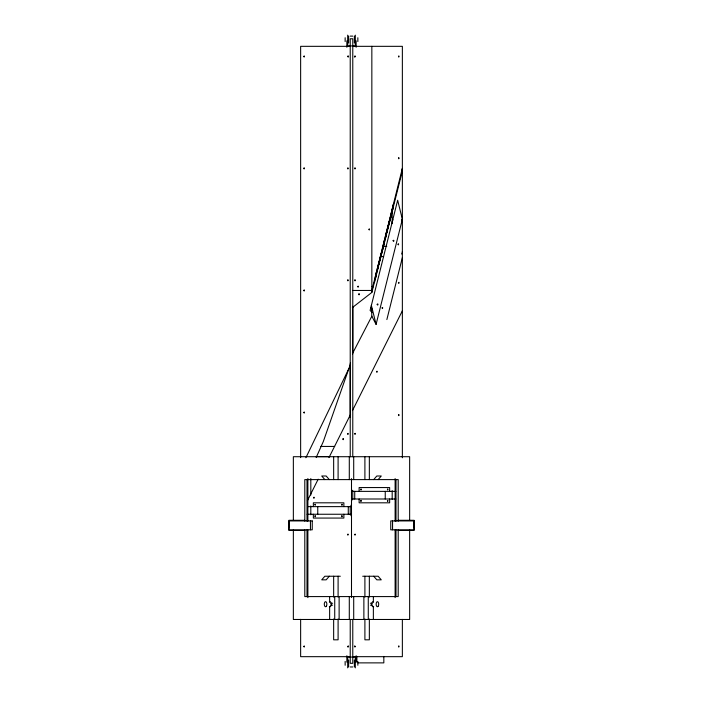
<?xml version="1.0" encoding="UTF-8"?>
<svg xmlns="http://www.w3.org/2000/svg" width="703" height="703" viewBox="0 0 703 703"><rect width="100%" height="100%" fill="white"/><g stroke="black" fill="none" stroke-linecap="round" stroke-linejoin="round"><path stroke-width="1.05" d="M350.226 514.666L350.226 506.995M350.226 417.072L350.226 365.534M352.774 499.315L352.774 490.545M352.774 352.379L352.774 306.323M392.186 222.13L392.872 219.591M374.514 282.378L375.639 275.277M375.411 278.801L376.351 272.43M375.595 278.063L376.536 271.692M376.307 275.216L377.432 268.107M377.203 271.63L378.144 265.259M377.388 270.901L378.328 264.53M378.1 268.054L379.225 260.945M378.996 264.469L379.936 258.098M379.181 263.73L380.121 257.368M379.892 260.883L381.017 253.783M380.789 257.307L381.729 250.936M380.973 256.569L381.914 250.198M381.685 253.721L382.81 246.621M382.581 250.136L383.522 243.774M382.757 249.407L383.697 243.036M383.478 246.56L384.418 240.189M383.653 245.822L384.594 239.451M384.365 242.974L385.49 235.874M385.262 239.398L386.202 233.027M385.446 238.66L386.386 232.289M386.158 235.813L387.283 228.703M387.054 232.227L387.994 225.856M387.239 231.498L388.179 225.127M387.951 228.651L389.075 221.542M388.847 225.065L389.787 218.695M389.031 224.336L389.972 217.965M389.743 221.48L390.868 214.38M390.64 217.904L391.58 211.533M390.824 217.165L391.764 210.795M391.536 214.318L392.661 207.218M392.432 210.742L393.372 204.371M392.608 210.004L393.548 203.633M371.843 290.462L402.362 168.395L401.422 174.766L371.843 292.439L352.344 307.606M376.079 324.391L371.377 305.374L371.843 316.218L376.079 324.391L402.362 219.257L397.661 200.25L370.112 310.454L372.239 312.58M386.861 319.575L402.362 257.579M350.507 362.607A16.125 8.067 -90 0 1 349.189 367.669L323.292 441.607L316.165 457.521M305.875 457.75L348.714 368.908M307.396 500.747L318.178 479.182M328.96 457.618L350.586 414.348M352.475 410.578L402.362 310.805M351.5 500.844L352.423 498.998L395.851 498.998M351.5 504.561L350.472 506.626L307.738 506.626M371.843 316.218L353.451 351.72A9.868 4.939 -90 0 0 352.537 354.127M348.126 55.889C347.51 58.542 347.897 54.474 348.363 57.057M348.126 647.111C348.161 644.581 347.203 648.412 348.363 645.943M354.91 55.941C354.874 58.604 355.744 54.386 354.69 57.101M373.706 479.604L376.826 476.001L381.272 476.001L378.161 479.604M329.294 576.24L326.174 579.834L321.728 579.834L324.839 576.24L340.305 576.24M354.927 647.068C355.428 644.721 354.883 648.052 354.69 645.899M350.226 36.117L352.774 36.117M350.419 46.328L300.638 46.328L300.638 457.635M352.572 46.328L402.362 46.328L402.362 457.776M383.513 246.384L386.764 246.384M380.253 256.56L383.583 256.56M371.843 286.648L373.451 286.648M352.572 290.462L372.493 290.462M320.577 446.44L334.681 446.44M316.297 456.616L329.461 456.616M395.877 491.371L352.423 491.371L351.5 489.525M307.123 514.253L350.472 514.253L351.5 516.318M304.794 520.29L288.942 520.29L288.942 530.466L304.794 530.466M398.206 520.29L414.058 520.29L414.058 530.466L398.206 530.466M362.695 576.24L378.161 576.24L381.272 579.834L376.826 579.834L373.706 576.24M330.858 603.262L332.616 603.262M370.384 603.262L372.142 603.262M330.858 605.169L332.616 605.169M370.384 605.169L372.142 605.169M350.419 656.672L300.638 656.672L300.638 619.343M352.581 656.672L402.362 656.672L402.362 619.405M357.95 662.876L383.829 662.876L383.829 656.417M350.226 666.962L352.774 666.962M370.692 308.125L372.397 309.329M329.294 479.604L326.174 476.001L321.728 476.001L324.839 479.604M409.647 520.071L409.647 456.713L293.353 456.713L293.353 520.071M409.647 529.904L409.647 619.475L293.353 619.475L293.353 529.904M398.206 521.143L398.206 479.604L304.794 479.604L304.794 521.143M398.206 529.895L398.206 596.583L304.794 596.583L304.794 529.895M396 479.604L396 521.143M396 529.895L396 596.583M395.121 478.558L395.121 521.16M395.121 529.904L395.121 597.629M392.555 520.923L392.555 529.825M392.186 208.967L392.186 223.633M392.186 490.641L392.186 499.42M389.647 491.371L389.647 487.557L359.128 487.557L359.128 491.371M389.647 498.998L389.647 502.812L359.128 502.812L359.128 498.998M385.244 491.371L385.244 498.998M373.363 596.583L373.363 602.032M373.363 606.39L373.363 619.475M371.843 46.328L371.843 292.439M369.347 456.713L369.347 479.604M369.347 576.24L369.347 597.067M369.347 618.991L369.347 639.818L364.901 639.818L364.901 618.991M368.275 596.583L368.275 619.475M364.901 456.713L364.901 479.604M364.901 576.24L364.901 597.067M363.873 596.583L363.873 619.475M357.853 37.742L357.853 41.556M357.853 661.444L357.853 665.258M356.878 656.417L356.878 661.795M356.14 40.844L356.14 47.268M356.14 655.732L356.14 662.156M355.314 35.15L355.314 45.941L347.686 45.941L347.686 35.15M355.314 667.85L355.314 657.059L347.686 657.059L347.686 667.85M354.725 491.371L354.725 498.998M354.365 36.038L354.365 42.997M354.365 660.003L354.365 666.962M353.706 456.713L353.706 479.604M353.706 596.583L353.706 619.475M352.774 456.713L352.774 38.77L350.226 38.77L350.226 456.713M352.774 619.475L352.774 663.324L350.226 663.324L350.226 619.475M351.5 478.629L351.5 597.462M349.294 456.713L349.294 479.604M349.294 596.583L349.294 619.475M348.635 36.038L348.635 42.997M348.635 660.003L348.635 666.962M348.275 506.626L348.275 514.253M346.86 40.844L346.86 47.268M346.86 655.732L346.86 662.156M345.147 37.742L345.147 41.556M345.147 661.444L345.147 665.258M343.872 506.626L343.872 502.812L313.353 502.812L313.353 506.626M343.872 514.253L343.872 518.067L313.353 518.067L313.353 514.253M339.127 596.583L339.127 619.475M338.099 456.713L338.099 479.604M338.099 576.24L338.099 597.067M338.099 618.991L338.099 639.818L333.653 639.818L333.653 618.991M334.725 596.583L334.725 619.475M333.653 456.713L333.653 479.604M333.653 576.24L333.653 597.067M329.637 596.583L329.637 602.032M329.637 606.39L329.637 619.475M317.756 506.626L317.756 514.253M310.814 478.567L310.814 495.026M310.814 506.002L310.814 514.789M310.445 520.923L310.445 529.825M307.879 478.558L307.879 521.16M307.879 529.904L307.879 597.629M307 479.604L307 521.143M307 529.895L307 596.583M289.328 527.584A2.54 1.274 -90 0 1 289.328 523.173M329.338 602.014A2.54 1.274 -90 0 1 331.245 604.211A2.54 1.274 -90 0 1 329.338 606.417M413.672 523.173A2.54 1.274 -90 0 1 413.672 527.584M373.662 606.417A2.54 1.274 -90 0 1 371.755 604.211A2.54 1.274 -90 0 1 373.662 602.014M401.677 219.591A5.088 5.088 0 0 1 402.362 222.13M402.362 251.472A5.088 5.088 0 0 1 401.677 254.011M313.626 497.636C314.092 499.798 314.513 495.879 313.626 497.636M303.881 646.409C304.373 648.588 304.733 644.625 303.881 646.409M341.649 516.072C342.185 518.445 342.502 514.306 341.649 516.09M347.625 280.207C348.117 282.378 348.477 278.423 347.625 280.207M393.109 240.637C393.838 242.983 394.453 239.046 393.109 240.637M376.615 371.65C377.107 373.829 377.467 369.875 376.615 371.65M314.944 516.072C315.445 518.375 315.867 514.368 314.944 516.081M360.718 500.808C361.201 502.997 361.579 499.042 360.718 500.808M354.743 280.198C355.226 282.386 355.613 278.432 354.743 280.198M398.487 414.981C398.926 417.169 399.409 413.241 398.487 414.981M341.649 504.622C342.159 506.942 342.546 502.812 341.649 504.657M357.801 286.543C358.24 288.731 358.706 284.847 357.801 286.543M398.056 244.213C398.46 246.419 399.005 242.517 398.056 244.213M303.889 412.415C304.311 414.638 304.794 410.728 303.889 412.415M347.625 168.272C348.047 170.504 348.547 166.593 347.625 168.272M314.953 504.596C315.454 506.643 315.585 503.234 314.953 504.596M360.727 489.332C361.114 491.555 361.685 487.697 360.727 489.332M377.186 304.302C377.845 306.675 378.592 302.791 377.186 304.302M342.923 438.997C343.284 441.229 343.908 437.389 342.923 438.997M368.996 229.292C369.365 231.551 369.936 227.667 368.996 229.292M398.496 158.07C398.821 160.328 399.497 156.514 398.496 158.07M354.751 534.447C355.068 536.705 355.771 532.892 354.751 534.447M303.889 290.304C304.197 292.571 304.917 288.757 303.889 290.304M398.496 282.668C398.794 284.935 399.524 281.165 398.496 282.668M303.889 56.319C304.144 58.613 304.961 54.852 303.889 56.319M382.142 307.835C382.414 310.12 383.179 306.367 382.142 307.835M398.496 56.31C398.733 58.604 399.568 54.896 398.496 56.31M354.76 433.654C354.971 435.957 355.85 432.275 354.76 433.654M347.634 534.403C347.853 536.705 348.723 533.015 347.634 534.403M347.642 433.689C347.853 436.001 348.714 432.319 347.642 433.689M358.829 294.074C359.048 296.402 359.892 292.668 358.829 294.074M354.76 168.175C354.953 170.521 355.841 166.822 354.76 168.175M387.441 489.235C387.617 491.582 388.539 487.9 387.441 489.235M303.907 168.166C304.056 170.521 305.005 166.857 303.907 168.166M387.441 500.668C387.599 503.023 388.548 499.367 387.441 500.668M398.504 646.259C398.645 648.614 399.62 644.976 398.504 646.259M312.246 520.923L288.871 520.923L288.871 529.825L312.246 529.825L312.246 520.923M414.129 520.923L390.754 520.923L390.754 529.825L414.129 529.825L414.129 520.923M326.473 606.012A2.54 1.274 -90 0 0 325.902 601.759A2.54 1.274 -90 0 0 324.338 604.87A2.54 1.274 -90 0 0 326.473 606.012M378.328 606.012A2.54 1.274 -90 0 0 377.757 601.759A2.54 1.274 -90 0 0 376.202 604.87A2.54 1.274 -90 0 0 378.328 606.012"/></g></svg>
